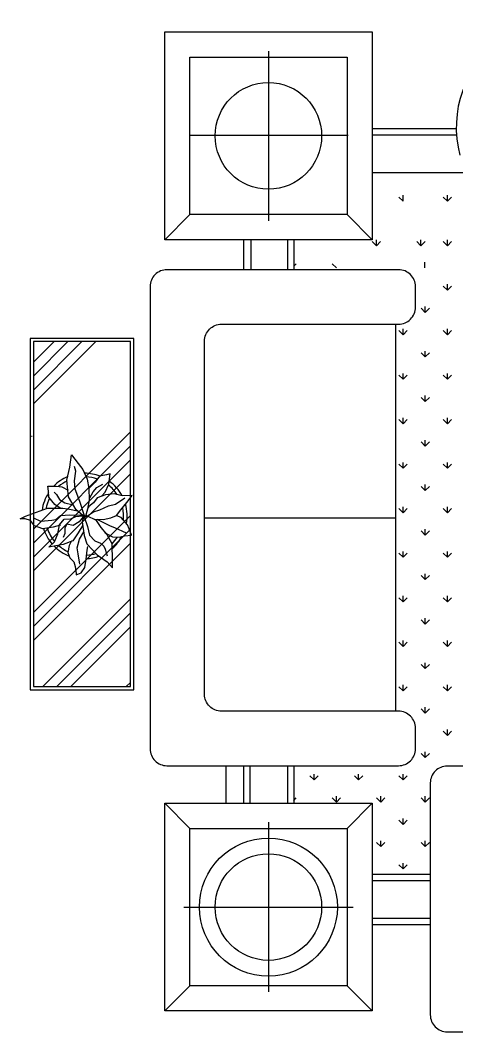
# Model space of a CAD drawing. Header units: inches. Extents: x 4.9 to 47.4, y 12.3 to 37.1.
# Drawn here: x 42.302 to 43.691, y 16.972 to 20.186 of the extents above; entities that cross this region are included whole.
import ezdxf

# ---------------------------------------------------------------- set-up
doc = ezdxf.new("R2010")
doc.units = ezdxf.units.IN
doc.header["$MEASUREMENT"] = 0
doc.layers.add('02', color=2, linetype='Continuous')
doc.layers.add('1', color=1, linetype='Continuous')

msp = doc.modelspace()

# ---------------------------------------------------------------- linework, layer by layer
at = {"layer": '02'}
for p, q in [((43.0917, 20.0878, -0.1), (43.0917, 19.549, -0.1)), ((42.8411, 19.8208, -0.1), (43.3451, 19.8208, -0.1)), ((43.5199, 19.6109, -0.1), (43.5067, 19.6241, -0.1)), ((43.5199, 19.6109, -0.1), (43.5199, 19.6296, -0.1)), ((43.6613, 19.6109, -0.1), (43.6481, 19.6241, -0.1)), ((43.6613, 19.6109, -0.1), (43.6613, 19.6296, -0.1)), ((43.6613, 19.6109, -0.1), (43.6746, 19.6241, -0.1)), ((42.7617, 19.4884, -0.1), (42.8417, 19.5684, -0.1)), ((43.3417, 19.5684, -0.1), (43.4217, 19.4884, -0.1)), ((43.0361, 19.4884, -0.1), (43.0361, 19.3932, -0.1)), ((43.4353, 19.4694, -0.1), (43.4221, 19.4827, -0.1)), ((43.4353, 19.4694, -0.1), (43.4353, 19.4882, -0.1)), ((43.4353, 19.4694, -0.1), (43.4486, 19.4827, -0.1)), ((43.5768, 19.4694, -0.1), (43.5635, 19.4827, -0.1)), ((43.5768, 19.4694, -0.1), (43.5768, 19.4882, -0.1)), ((43.5768, 19.4694, -0.1), (43.59, 19.4827, -0.1)), ((43.6613, 19.4694, -0.1), (43.6481, 19.4827, -0.1)), ((43.6613, 19.4694, -0.1), (43.6613, 19.4882, -0.1)), ((43.6613, 19.4694, -0.1), (43.6746, 19.4827, -0.1)), ((43.1721, 19.4044, -0.1), (43.1796, 19.412, -0.1)), ((43.3078, 19.3987, -0.1), (43.2945, 19.412, -0.1)), ((43.589, 19.3987, -0.1), (43.589, 19.4175, -0.1)), ((43.6613, 19.328, -0.1), (43.6613, 19.3468, -0.1)), ((43.6613, 19.328, -0.1), (43.6481, 19.3413, -0.1)), ((43.6613, 19.328, -0.1), (43.6746, 19.3413, -0.1)), ((43.5906, 19.2573, -0.1), (43.5774, 19.2706, -0.1)), ((43.5906, 19.2573, -0.1), (43.5906, 19.2761, -0.1)), ((43.5906, 19.2573, -0.1), (43.6039, 19.2706, -0.1)), ((43.4972, 17.9906, -0.1), (43.4972, 19.2202, -0.1)), ((43.5199, 19.1866, -0.1), (43.5067, 19.1999, -0.1)), ((43.5199, 19.1866, -0.1), (43.5199, 19.2053, -0.1)), ((43.5199, 19.1866, -0.1), (43.5332, 19.1999, -0.1)), ((43.6613, 19.1866, -0.1), (43.6481, 19.1999, -0.1)), ((43.6613, 19.1866, -0.1), (43.6613, 19.2053, -0.1)), ((43.6613, 19.1866, -0.1), (43.6746, 19.1999, -0.1)), ((42.3441, 19.0992, -0.1), (42.4097, 19.1648, -0.1)), ((42.3441, 19.055, -0.1), (42.4539, 19.1648, -0.1)), ((42.3441, 19.0108, -0.1), (42.4981, 19.1648, -0.1)), ((42.3441, 18.9666, -0.1), (42.5423, 19.1648, -0.1)), ((43.5906, 19.1159, -0.1), (43.5774, 19.1291, -0.1)), ((43.5906, 19.1159, -0.1), (43.5906, 19.1346, -0.1)), ((43.5906, 19.1159, -0.1), (43.6039, 19.1291, -0.1)), ((43.5199, 19.0452, -0.1), (43.5067, 19.0584, -0.1)), ((43.5199, 19.0452, -0.1), (43.5199, 19.0639, -0.1)), ((43.5199, 19.0452, -0.1), (43.5332, 19.0584, -0.1)), ((43.6613, 19.0452, -0.1), (43.6481, 19.0584, -0.1)), ((43.6613, 19.0452, -0.1), (43.6613, 19.0639, -0.1)), ((43.6613, 19.0452, -0.1), (43.6746, 19.0584, -0.1)), ((43.5906, 18.9745, -0.1), (43.5906, 18.9932, -0.1)), ((43.5906, 18.9745, -0.1), (43.5774, 18.9877, -0.1)), ((43.5906, 18.9745, -0.1), (43.6039, 18.9877, -0.1)), ((43.5199, 18.9038, -0.1), (43.5067, 18.917, -0.1)), ((43.5199, 18.9038, -0.1), (43.5199, 18.9225, -0.1)), ((43.5199, 18.9038, -0.1), (43.5332, 18.917, -0.1)), ((43.6613, 18.9038, -0.1), (43.6481, 18.917, -0.1)), ((43.6613, 18.9038, -0.1), (43.6613, 18.9225, -0.1)), ((43.6613, 18.9038, -0.1), (43.6746, 18.917, -0.1)), ((42.3381, 18.8648, -0.1), (42.3401, 18.8648, -0.1)), ((42.3441, 18.5688, -0.1), (42.6531, 18.8778, -0.1)), ((42.3441, 18.5246, -0.1), (42.6531, 18.8336, -0.1)), ((43.5906, 18.833, -0.1), (43.5774, 18.8463, -0.1)), ((43.5906, 18.833, -0.1), (43.5906, 18.8518, -0.1)), ((43.5906, 18.833, -0.1), (43.6039, 18.8463, -0.1)), ((42.3441, 18.4804, -0.1), (42.6531, 18.7894, -0.1)), ((43.5199, 18.7623, -0.1), (43.5067, 18.7756, -0.1)), ((43.5199, 18.7623, -0.1), (43.5199, 18.7811, -0.1)), ((43.5199, 18.7623, -0.1), (43.5332, 18.7756, -0.1)), ((43.6613, 18.7623, -0.1), (43.6481, 18.7756, -0.1)), ((43.6613, 18.7623, -0.1), (43.6613, 18.7811, -0.1)), ((43.6613, 18.7623, -0.1), (43.6746, 18.7756, -0.1)), ((42.3441, 18.4362, -0.1), (42.6531, 18.7452, -0.1)), ((43.5906, 18.6916, -0.1), (43.5774, 18.7049, -0.1)), ((43.5906, 18.6916, -0.1), (43.5906, 18.7104, -0.1)), ((43.5906, 18.6916, -0.1), (43.6039, 18.7049, -0.1)), ((43.5199, 18.6209, -0.1), (43.5199, 18.6397, -0.1)), ((43.6613, 18.6209, -0.1), (43.6613, 18.6397, -0.1)), ((42.3441, 18.3037, -0.1), (42.6531, 18.6127, -0.1)), ((43.5199, 18.6209, -0.1), (43.5067, 18.6342, -0.1)), ((43.5199, 18.6209, -0.1), (43.5332, 18.6342, -0.1)), ((43.6613, 18.6209, -0.1), (43.6481, 18.6342, -0.1)), ((43.6613, 18.6209, -0.1), (43.6746, 18.6342, -0.1)), ((42.8885, 18.6054, -0.1), (43.4972, 18.6054, -0.1)), ((42.3441, 18.2595, -0.1), (42.6531, 18.5685, -0.1)), ((43.5906, 18.5502, -0.1), (43.5774, 18.5635, -0.1)), ((43.5906, 18.5502, -0.1), (43.5906, 18.569, -0.1)), ((43.5906, 18.5502, -0.1), (43.6039, 18.5635, -0.1)), ((42.3441, 18.2153, -0.1), (42.6531, 18.5243, -0.1)), ((43.5199, 18.4795, -0.1), (43.5067, 18.4927, -0.1)), ((43.5199, 18.4795, -0.1), (43.5199, 18.4982, -0.1)), ((43.5199, 18.4795, -0.1), (43.5332, 18.4927, -0.1)), ((43.6613, 18.4795, -0.1), (43.6481, 18.4927, -0.1)), ((43.6613, 18.4795, -0.1), (43.6613, 18.4982, -0.1)), ((43.6613, 18.4795, -0.1), (43.6746, 18.4927, -0.1)), ((43.5906, 18.4088, -0.1), (43.5774, 18.422, -0.1)), ((43.5906, 18.4088, -0.1), (43.5906, 18.4275, -0.1)), ((43.5906, 18.4088, -0.1), (43.6039, 18.422, -0.1)), ((43.5199, 18.3381, -0.1), (43.5067, 18.3513, -0.1)), ((43.5199, 18.3381, -0.1), (43.5199, 18.3568, -0.1)), ((43.5199, 18.3381, -0.1), (43.5332, 18.3513, -0.1)), ((43.6613, 18.3381, -0.1), (43.6481, 18.3513, -0.1)), ((43.6613, 18.3381, -0.1), (43.6613, 18.3568, -0.1)), ((43.6613, 18.3381, -0.1), (43.6746, 18.3513, -0.1)), ((42.3744, 18.0688, -0.1), (42.6531, 18.3475, -0.1)), ((42.4186, 18.0688, -0.1), (42.6531, 18.3033, -0.1)), ((43.5906, 18.2674, -0.1), (43.5906, 18.2861, -0.1)), ((42.4628, 18.0688, -0.1), (42.6531, 18.2591, -0.1)), ((43.5906, 18.2674, -0.1), (43.5774, 18.2806, -0.1)), ((43.5906, 18.2674, -0.1), (43.6039, 18.2806, -0.1)), ((43.5199, 18.1966, -0.1), (43.5067, 18.2099, -0.1)), ((43.5199, 18.1966, -0.1), (43.5199, 18.2154, -0.1)), ((43.5199, 18.1966, -0.1), (43.5332, 18.2099, -0.1)), ((43.6613, 18.1966, -0.1), (43.6481, 18.2099, -0.1)), ((43.6613, 18.1966, -0.1), (43.6613, 18.2154, -0.1)), ((43.6613, 18.1966, -0.1), (43.6746, 18.2099, -0.1)), ((43.5906, 18.1259, -0.1), (43.5774, 18.1392, -0.1)), ((43.5906, 18.1259, -0.1), (43.5906, 18.1447, -0.1)), ((43.5906, 18.1259, -0.1), (43.6039, 18.1392, -0.1)), ((42.6396, 18.0688, -0.1), (42.6531, 18.0823, -0.1)), ((43.5199, 18.0552, -0.1), (43.5067, 18.0685, -0.1)), ((43.5199, 18.0552, -0.1), (43.5199, 18.074, -0.1)), ((43.5199, 18.0552, -0.1), (43.5332, 18.0685, -0.1)), ((43.6613, 18.0552, -0.1), (43.6481, 18.0685, -0.1)), ((43.6613, 18.0552, -0.1), (43.6613, 18.074, -0.1)), ((43.6613, 18.0552, -0.1), (43.6746, 18.0685, -0.1)), ((43.5906, 17.9845, -0.1), (43.5774, 17.9978, -0.1)), ((43.5906, 17.9845, -0.1), (43.5906, 18.0033, -0.1)), ((43.5906, 17.9845, -0.1), (43.6039, 17.9978, -0.1)), ((43.6613, 17.9138, -0.1), (43.6613, 17.9326, -0.1)), ((43.6613, 17.9138, -0.1), (43.6481, 17.9271, -0.1)), ((43.6613, 17.9138, -0.1), (43.6746, 17.9271, -0.1)), ((43.5906, 17.8431, -0.1), (43.5774, 17.8564, -0.1)), ((43.5906, 17.8431, -0.1), (43.5906, 17.8618, -0.1)), ((43.5906, 17.8431, -0.1), (43.6039, 17.8564, -0.1)), ((42.9561, 17.8175, -0.1), (42.9561, 17.6984, -0.1)), ((43.2371, 17.7724, -0.1), (43.2238, 17.7856, -0.1)), ((43.2371, 17.7724, -0.1), (43.2371, 17.7911, -0.1)), ((43.2371, 17.7724, -0.1), (43.2503, 17.7856, -0.1)), ((43.3785, 17.7724, -0.1), (43.3652, 17.7856, -0.1)), ((43.3785, 17.7724, -0.1), (43.3785, 17.7911, -0.1)), ((43.3785, 17.7724, -0.1), (43.3917, 17.7856, -0.1)), ((43.5199, 17.7724, -0.1), (43.5067, 17.7856, -0.1)), ((43.5199, 17.7724, -0.1), (43.5199, 17.7911, -0.1)), ((43.5199, 17.7724, -0.1), (43.5332, 17.7856, -0.1)), ((43.1721, 17.7074, -0.1), (43.1796, 17.7149, -0.1)), ((43.3078, 17.7017, -0.1), (43.2945, 17.7149, -0.1)), ((43.3078, 17.7017, -0.1), (43.3078, 17.7204, -0.1)), ((43.3078, 17.7017, -0.1), (43.321, 17.7149, -0.1)), ((43.4492, 17.7017, -0.1), (43.4359, 17.7149, -0.1)), ((43.4492, 17.7017, -0.1), (43.4492, 17.7204, -0.1)), ((43.4492, 17.7017, -0.1), (43.4625, 17.7149, -0.1)), ((43.5906, 17.7017, -0.1), (43.5774, 17.7149, -0.1)), ((43.5906, 17.7017, -0.1), (43.5906, 17.7204, -0.1)), ((43.5906, 17.7017, -0.1), (43.6039, 17.7149, -0.1)), ((42.7617, 17.6984, -0.1), (42.8417, 17.6184, -0.1)), ((43.4217, 17.6984, -0.1), (43.3417, 17.6184, -0.1)), ((43.5199, 17.631, -0.1), (43.5067, 17.6442, -0.1)), ((43.5199, 17.631, -0.1), (43.5199, 17.6497, -0.1)), ((43.5199, 17.631, -0.1), (43.5332, 17.6442, -0.1)), ((43.0917, 17.6378, -0.1), (43.0917, 17.099, -0.1)), ((43.4492, 17.5603, -0.1), (43.4492, 17.579, -0.1)), ((43.5906, 17.5603, -0.1), (43.5906, 17.579, -0.1)), ((43.4492, 17.5603, -0.1), (43.4359, 17.5735, -0.1)), ((43.4492, 17.5603, -0.1), (43.4625, 17.5735, -0.1)), ((43.5906, 17.5603, -0.1), (43.5774, 17.5735, -0.1)), ((43.5906, 17.5603, -0.1), (43.6039, 17.5735, -0.1)), ((43.5199, 17.4895, -0.1), (43.5067, 17.5028, -0.1)), ((43.5199, 17.4895, -0.1), (43.5199, 17.5083, -0.1)), ((43.5199, 17.4895, -0.1), (43.5332, 17.5028, -0.1)), ((42.8223, 17.3684, -0.1), (43.3611, 17.3684, -0.1)), ((42.7617, 17.0384, -0.1), (42.8417, 17.1184, -0.1)), ((43.3417, 17.1184, -0.1), (43.4217, 17.0384, -0.1))]:
    msp.add_line(p, q, dxfattribs=at)
at = {"layer": '02', "elevation": -0.1}
for points in [[(42.7617, 19.4884), (42.7617, 20.1484), (43.4217, 20.1484), (43.4217, 19.4884)], [(42.8417, 19.5684), (42.8417, 20.0684), (43.3417, 20.0684), (43.3417, 19.5684)], [(42.3341, 19.1748), (42.3341, 18.0588), (42.6631, 18.0588), (42.6631, 19.1748)], [(42.3441, 19.1648), (42.3441, 18.0688), (42.6531, 18.0688), (42.6531, 19.1648)], [(42.7617, 17.0384), (42.7617, 17.6984), (43.4217, 17.6984), (43.4217, 17.0384)], [(42.8417, 17.1184), (42.8417, 17.6184), (43.3417, 17.6184), (43.3417, 17.1184)]]:
    msp.add_lwpolyline(points, close=True, dxfattribs=at)
for points in [[(43.6892, 19.8408), (43.4217, 19.8408)], [(43.6901, 19.8208), (43.4217, 19.8208)], [(43.7098, 19.7008), (43.4217, 19.7008)], [(43.0121, 19.4884), (43.0121, 19.3932)], [(43.1521, 19.4884), (43.1521, 19.3932)], [(43.1721, 19.4884), (43.1721, 19.3932)], [(43.0121, 17.8175), (43.0121, 17.6984)], [(43.0321, 17.8175), (43.0321, 17.6984)], [(43.1521, 17.8175), (43.1521, 17.6984)], [(43.1721, 17.8175), (43.1721, 17.6984)], [(43.4217, 17.4728), (43.6067, 17.4728)], [(43.4217, 17.4528), (43.6067, 17.4528)], [(43.4217, 17.3328), (43.6067, 17.3328)], [(43.4217, 17.3128), (43.6067, 17.3128)]]:
    msp.add_lwpolyline(points, dxfattribs=at)
for points in [[(43.5595, 19.3397, 0.414214), (43.506, 19.3932), (42.769, 19.3932, 0.414214), (42.7155, 19.3397), (42.7155, 17.8711, 0.414214), (42.769, 17.8175), (43.506, 17.8175, 0.414214), (43.5595, 17.8711), (43.5595, 17.937, 0.414214), (43.506, 17.9906), (42.9421, 17.9906, -0.414214), (42.8885, 18.0441), (42.8885, 19.1666, -0.414214), (42.9421, 19.2202), (43.506, 19.2202, 0.414214), (43.5595, 19.2737)], [(43.6602, 17.8163, 0.414214), (43.6067, 17.7627), (43.6067, 17.0258, 0.414214), (43.6602, 16.9722), (45.1288, 16.9722, 0.414214), (45.1824, 17.0258), (45.1824, 17.7627, 0.414214), (45.1288, 17.8163), (45.0629, 17.8163, 0.414214), (45.0093, 17.7627), (45.0093, 17.1988, -0.414214), (44.9558, 17.1453), (43.8333, 17.1453, -0.414214), (43.7797, 17.1988), (43.7797, 17.7627, 0.414214), (43.7262, 17.8163)]]:
    msp.add_lwpolyline(points, format="xyb", close=True, dxfattribs=at)
at = {"layer": '02'}
for centre, radius in [((43.0917, 19.8184, -0.1), 0.1694), ((43.0917, 17.3684, -0.1), 0.2194), ((43.0917, 17.3684, -0.1), 0.1694)]:
    msp.add_circle(centre, radius, dxfattribs=at)
msp.add_arc((44.0291, 19.8458, -0.1), 0.3399, 344.1881, 195.1532, dxfattribs=at)
at = {"layer": '1'}
for p, q in [((42.4599, 18.7663, -0.1), (42.465, 18.8053, -0.1)), ((42.465, 18.8053, -0.1), (42.4863, 18.7773, -0.1)), ((42.479, 18.753, -0.1), (42.4753, 18.7678, -0.1)), ((42.4863, 18.7773, -0.1), (42.5018, 18.7589, -0.1)), ((42.451, 18.725, -0.1), (42.4599, 18.7663, -0.1)), ((42.4746, 18.7228, -0.1), (42.479, 18.753, -0.1)), ((42.5018, 18.7589, -0.1), (42.5151, 18.7273, -0.1)), ((42.5542, 18.7368, -0.1), (42.5401, 18.7184, -0.1)), ((42.5763, 18.7412, -0.1), (42.5542, 18.7368, -0.1)), ((42.588, 18.745, -0.1), (42.5763, 18.7412, -0.1)), ((42.5843, 18.7118, -0.1), (42.588, 18.745, -0.1)), ((42.3921, 18.6897, -0.1), (42.3898, 18.7059, -0.1)), ((42.3898, 18.7059, -0.1), (42.4164, 18.7051, -0.1)), ((42.4164, 18.7051, -0.1), (42.4341, 18.7037, -0.1)), ((42.4341, 18.7037, -0.1), (42.4546, 18.6933, -0.1)), ((42.4554, 18.6713, -0.1), (42.451, 18.725, -0.1)), ((42.4768, 18.6963, -0.1), (42.4746, 18.7228, -0.1)), ((42.5151, 18.7273, -0.1), (42.5202, 18.6985, -0.1)), ((42.5401, 18.7184, -0.1), (42.521, 18.6992, -0.1)), ((42.546, 18.7015, -0.1), (42.5652, 18.7118, -0.1)), ((42.5719, 18.6861, -0.1), (42.5843, 18.7118, -0.1)), ((42.3936, 18.6705, -0.1), (42.3921, 18.6897, -0.1)), ((42.4105, 18.6867, -0.1), (42.4171, 18.6787, -0.1)), ((42.4171, 18.6787, -0.1), (42.4267, 18.6631, -0.1)), ((42.4797, 18.6308, -0.1), (42.4554, 18.6713, -0.1)), ((42.4915, 18.6566, -0.1), (42.4768, 18.6963, -0.1)), ((42.5202, 18.6985, -0.1), (42.521, 18.6617, -0.1)), ((42.5232, 18.669, -0.1), (42.5342, 18.6874, -0.1)), ((42.5342, 18.6874, -0.1), (42.546, 18.7015, -0.1)), ((42.5732, 18.6779, -0.1), (42.5475, 18.6684, -0.1)), ((42.5607, 18.6743, -0.1), (42.5719, 18.6861, -0.1)), ((42.6013, 18.6815, -0.1), (42.5732, 18.6779, -0.1)), ((42.627, 18.6749, -0.1), (42.6013, 18.6815, -0.1)), ((42.6588, 18.6764, -0.1), (42.627, 18.6749, -0.1)), ((42.6411, 18.6536, -0.1), (42.6588, 18.6764, -0.1)), ((42.412, 18.647, -0.1), (42.3936, 18.6705, -0.1)), ((42.4297, 18.6359, -0.1), (42.412, 18.647, -0.1)), ((42.4267, 18.6631, -0.1), (42.4443, 18.6528, -0.1)), ((42.4443, 18.6528, -0.1), (42.4709, 18.6462, -0.1)), ((42.5077, 18.608, -0.1), (42.4915, 18.6566, -0.1)), ((42.521, 18.6617, -0.1), (42.5166, 18.633, -0.1)), ((42.5202, 18.6411, -0.1), (42.5181, 18.6352, -0.1)), ((42.5358, 18.6528, -0.1), (42.5202, 18.6411, -0.1)), ((42.5475, 18.6684, -0.1), (42.5358, 18.6528, -0.1)), ((42.5556, 18.63, -0.1), (42.5829, 18.6433, -0.1)), ((42.5829, 18.6433, -0.1), (42.605, 18.6485, -0.1)), ((42.605, 18.6485, -0.1), (42.6352, 18.6684, -0.1)), ((42.6226, 18.6308, -0.1), (42.6411, 18.6536, -0.1)), ((42.3022, 18.6021, -0.1), (42.3191, 18.6101, -0.1)), ((42.3191, 18.6101, -0.1), (42.3544, 18.6226, -0.1)), ((42.3544, 18.6226, -0.1), (42.389, 18.6352, -0.1)), ((42.389, 18.6352, -0.1), (42.4377, 18.6352, -0.1)), ((42.4304, 18.6116, -0.1), (42.4156, 18.5991, -0.1)), ((42.4605, 18.6131, -0.1), (42.4304, 18.6116, -0.1)), ((42.4377, 18.6352, -0.1), (42.4591, 18.633, -0.1)), ((42.4591, 18.633, -0.1), (42.4841, 18.6271, -0.1)), ((42.4989, 18.6124, -0.1), (42.4605, 18.6131, -0.1)), ((42.4635, 18.6013, -0.1), (42.479, 18.6087, -0.1)), ((42.479, 18.6087, -0.1), (42.5018, 18.6116, -0.1)), ((42.5084, 18.6057, -0.1), (42.4797, 18.6308, -0.1)), ((42.5025, 18.608, -0.1), (42.49, 18.5918, -0.1)), ((42.5048, 18.6101, -0.1), (42.4989, 18.5918, -0.1)), ((42.5018, 18.6116, -0.1), (42.5025, 18.608, -0.1)), ((42.5143, 18.6116, -0.1), (42.5055, 18.608, -0.1)), ((42.5055, 18.608, -0.1), (42.5166, 18.5778, -0.1)), ((42.5166, 18.633, -0.1), (42.5084, 18.6057, -0.1)), ((42.5129, 18.6087, -0.1), (42.535, 18.6241, -0.1)), ((42.5445, 18.5962, -0.1), (42.5143, 18.6116, -0.1)), ((42.535, 18.6241, -0.1), (42.5556, 18.63, -0.1)), ((42.5902, 18.605, -0.1), (42.6086, 18.6124, -0.1)), ((42.6086, 18.6124, -0.1), (42.6226, 18.6308, -0.1)), ((42.6236, 18.606, -0.1), (42.609, 18.6114, -0.1)), ((42.3177, 18.6013, -0.1), (42.3022, 18.6021, -0.1)), ((42.3346, 18.5969, -0.1), (42.3177, 18.6013, -0.1)), ((42.3478, 18.5793, -0.1), (42.3346, 18.5969, -0.1)), ((42.3677, 18.5932, -0.1), (42.3457, 18.6036, -0.1)), ((42.3744, 18.5704, -0.1), (42.3478, 18.5793, -0.1)), ((42.4031, 18.5969, -0.1), (42.3677, 18.5932, -0.1)), ((42.4067, 18.5748, -0.1), (42.3744, 18.5704, -0.1)), ((42.4156, 18.5991, -0.1), (42.4031, 18.5969, -0.1)), ((42.4304, 18.5814, -0.1), (42.4067, 18.5748, -0.1)), ((42.4215, 18.5542, -0.1), (42.4274, 18.5822, -0.1)), ((42.4274, 18.5822, -0.1), (42.4422, 18.6006, -0.1)), ((42.4422, 18.6006, -0.1), (42.4635, 18.6013, -0.1)), ((42.451, 18.5844, -0.1), (42.4436, 18.5734, -0.1)), ((42.4702, 18.5806, -0.1), (42.451, 18.5844, -0.1)), ((42.49, 18.5918, -0.1), (42.4702, 18.5806, -0.1)), ((42.5011, 18.5814, -0.1), (42.4863, 18.5578, -0.1)), ((42.4989, 18.5918, -0.1), (42.5055, 18.5483, -0.1)), ((42.5166, 18.5778, -0.1), (42.5225, 18.5498, -0.1)), ((42.5394, 18.6006, -0.1), (42.566, 18.5998, -0.1)), ((42.5593, 18.574, -0.1), (42.5445, 18.5962, -0.1)), ((42.5889, 18.5783, -0.1), (42.5465, 18.5998, -0.1)), ((42.566, 18.5998, -0.1), (42.5902, 18.605, -0.1)), ((42.6036, 18.5729, -0.1), (42.5889, 18.5783, -0.1)), ((42.643, 18.5829, -0.1), (42.6236, 18.606, -0.1)), ((42.6483, 18.5705, -0.1), (42.643, 18.5829, -0.1)), ((42.4112, 18.5284, -0.1), (42.4215, 18.5542, -0.1)), ((42.4436, 18.555, -0.1), (42.4392, 18.5424, -0.1)), ((42.4436, 18.5734, -0.1), (42.4436, 18.555, -0.1)), ((42.4863, 18.5578, -0.1), (42.4694, 18.5321, -0.1)), ((42.4907, 18.5373, -0.1), (42.5048, 18.5601, -0.1)), ((42.5055, 18.5483, -0.1), (42.5136, 18.5225, -0.1)), ((42.5225, 18.5498, -0.1), (42.5394, 18.5314, -0.1)), ((42.5778, 18.5527, -0.1), (42.5593, 18.574, -0.1)), ((42.5704, 18.5582, -0.1), (42.5959, 18.5443, -0.1)), ((42.5947, 18.5225, -0.1), (42.5778, 18.5527, -0.1)), ((42.5959, 18.5443, -0.1), (42.6168, 18.5435, -0.1)), ((42.6407, 18.5566, -0.1), (42.6036, 18.5729, -0.1)), ((42.6168, 18.5435, -0.1), (42.6344, 18.5474, -0.1)), ((42.6344, 18.5474, -0.1), (42.6561, 18.5504, -0.1)), ((42.6561, 18.5504, -0.1), (42.6483, 18.5705, -0.1)), ((42.3936, 18.5122, -0.1), (42.4112, 18.5284, -0.1)), ((42.4156, 18.5158, -0.1), (42.3936, 18.5122, -0.1)), ((42.4392, 18.5204, -0.1), (42.4156, 18.5158, -0.1)), ((42.4694, 18.5321, -0.1), (42.4392, 18.5204, -0.1)), ((42.4576, 18.5166, -0.1), (42.454, 18.4953, -0.1)), ((42.4658, 18.5314, -0.1), (42.4576, 18.5166, -0.1)), ((42.4835, 18.5092, -0.1), (42.4907, 18.5373, -0.1)), ((42.5136, 18.5225, -0.1), (42.532, 18.5033, -0.1)), ((42.5151, 18.5019, -0.1), (42.5173, 18.5137, -0.1)), ((42.5394, 18.5314, -0.1), (42.5571, 18.5247, -0.1)), ((42.5571, 18.5247, -0.1), (42.5681, 18.5151, -0.1)), ((42.5681, 18.5151, -0.1), (42.5719, 18.5056, -0.1)), ((42.5954, 18.4687, -0.1), (42.5947, 18.5225, -0.1)), ((42.454, 18.4953, -0.1), (42.4599, 18.4784, -0.1)), ((42.4599, 18.4784, -0.1), (42.4723, 18.4651, -0.1)), ((42.4863, 18.4909, -0.1), (42.4835, 18.5092, -0.1)), ((42.4922, 18.4577, -0.1), (42.4863, 18.4909, -0.1)), ((42.5122, 18.4739, -0.1), (42.5151, 18.5019, -0.1)), ((42.532, 18.5033, -0.1), (42.5475, 18.4879, -0.1)), ((42.5475, 18.4879, -0.1), (42.5791, 18.4651, -0.1)), ((42.5719, 18.5056, -0.1), (42.5791, 18.4843, -0.1)), ((42.4723, 18.4651, -0.1), (42.4768, 18.4503, -0.1)), ((42.4768, 18.4503, -0.1), (42.4797, 18.4282, -0.1)), ((42.4966, 18.4297, -0.1), (42.5077, 18.4474, -0.1)), ((42.5077, 18.4474, -0.1), (42.5122, 18.4739, -0.1)), ((42.5791, 18.4651, -0.1), (42.5954, 18.4459, -0.1)), ((42.5954, 18.4459, -0.1), (42.5954, 18.4687, -0.1)), ((42.4797, 18.4282, -0.1), (42.4805, 18.4239, -0.1)), ((42.4805, 18.4239, -0.1), (42.4966, 18.4297, -0.1))]:
    msp.add_line(p, q, dxfattribs=at)
for radius, start, end in [(0.1359, 112.9768, 135.8473), (0.1359, 68.5862, 89.7442), (0.1246, 70.6559, 87.5058), (0.1246, 116.2761, 131.1349), (0.1246, 33.3868, 52.0756), (0.1359, 28.3455, 54.4541), (0.1359, 146.9563, 172.295), (0.1246, 152.6899, 169.5346), (0.1359, 349.7038, 16.1281), (0.1246, 354.1886, 12.4028), (0.1359, 197.123, 220.9816), (0.1246, 197.9864, 220.5771), (0.1246, 315.0835, 327.5023), (0.1359, 310.6606, 331.3393), (0.1359, 224.8021, 249.1804), (0.1246, 228.4756, 245.3347), (0.1359, 272.503, 290.4563), (0.1246, 273.2699, 287.4002)]:
    msp.add_arc((42.5064, 18.6107, -0.1), radius, start, end, dxfattribs=at)

doc.saveas('drawing.dxf')
